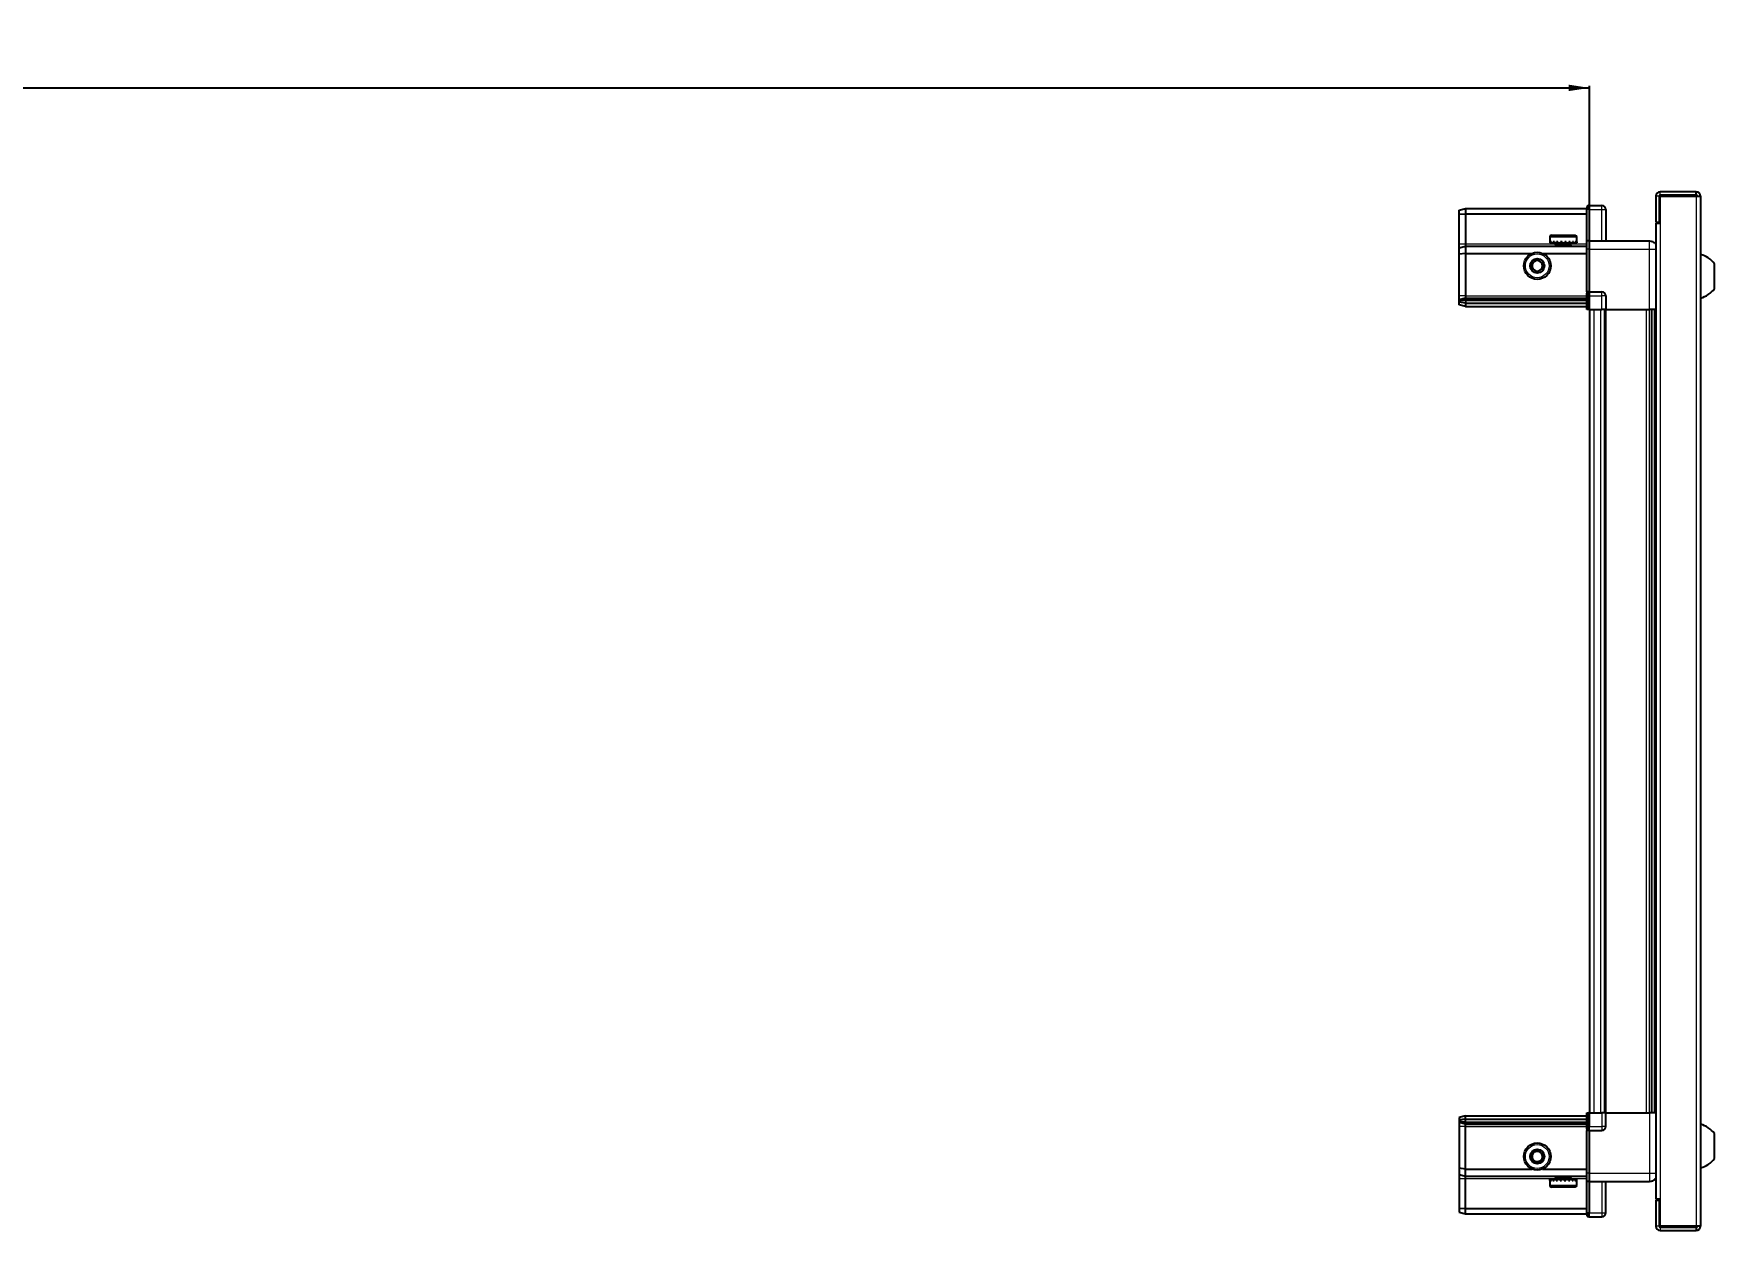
# Model space of a CAD drawing. Header units: millimetres. Extents: x 1021 to 4050, y -1087 to 1535.
# Drawn here: x 2648 to 3455, y 893 to 1468 of the extents above; entities that cross this region are included whole.
import ezdxf

# ---------------------------------------------------------------- set-up
doc = ezdxf.new("R2010")
doc.units = ezdxf.units.MM
doc.layers.add('FORMAT', color=7, linetype='Continuous')
doc.styles.add('SLDTEXTSTYLE0', font='TXT', dxfattribs={"width": 0.75})
doc.dimstyles.new('SLDDIMSTYLE0', dxfattribs={"dimtxt": 20, "dimasz": 10, "dimexe": 0, "dimexo": 0.0625, "dimgap": 5, "dimtad": 2, "dimdec": 1, "dimrnd": 1e-09, "dimzin": 12, "dimdsep": 46, "dimtxsty": 'SLDTEXTSTYLE0', "dimsah": 1, "dimcen": 0.09, "dimadec": 0, "dimazin": 3, "dimtfac": 1, "dimtofl": 0, "dimtmove": 0, "dimatfit": 3, "dimfxl": 0, "dimfrac": 2, "dimtolj": 1, "dimtzin": 12, "dimarcsym": 0})

# ---------------------------------------------------------------- blocks, each defined once
blk = doc.blocks.new('_D_4')
at = {"layer": 'FORMAT'}
for p, q in [((1695.13, 1335.67), (1695.13, 1443.16)), ((1695.13, 1442.16), (3395.13, 1442.16)), ((3395.13, 1335.67), (3395.13, 1443.16))]:
    blk.add_line(p, q, dxfattribs=at)
for points in [[(1695.13, 1442.16), (1705.13, 1440.63), (1705.13, 1443.7)], [(3395.13, 1442.16), (3385.13, 1443.7), (3385.13, 1440.63)]]:
    blk.add_solid(points, dxfattribs=at)
at = {"layer": 'FORMAT', "insert": (2515.58, 1467.95), "char_height": 20, "attachment_point": 1, "style": 'SLDTEXTSTYLE0'}
blk.add_mtext('1700', dxfattribs=at)

msp = doc.modelspace()

# ---------------------------------------------------------------- linework, layer by layer
at = {"color": 7, "linetype": 'Continuous', "lineweight": 25}
for p, q in [((3426.98, 1390.06), (3426.98, 1377.66)), ((3428.48, 1390.06), (3428.48, 1377.66)), ((3428.98, 1377.16), (3428.98, 1390.06)), ((3428.98, 1390.06), (3446.38, 1390.06)), ((3446.38, 1392.16), (3429.08, 1392.16)), ((3446.38, 1390.66), (3429.08, 1390.66)), ((3446.38, 1390.66), (3446.38, 1392.16)), ((3446.38, 1390.06), (3448.48, 1390.06)), ((3448.48, 1390.06), (3448.48, 895.26)), ((3332.48, 1383.36), (3335.48, 1384.16)), ((3332.48, 1381.51), (3332.48, 1383.36)), ((3332.48, 1381.51), (3335.48, 1381.66)), ((3332.48, 1367.16), (3332.48, 1381.51)), ((3335.48, 1384.16), (3335.48, 1381.66)), ((3335.48, 1384.16), (3393.78, 1384.16)), ((3335.48, 1381.66), (3335.48, 1367.16)), ((3335.48, 1381.66), (3393.78, 1381.66)), ((3394.65, 1385.66), (3393.78, 1385.16)), ((3394.65, 1385.66), (3393.78, 1385.16)), ((3393.78, 1385.16), (3393.78, 1383.66)), ((3393.78, 1368.86), (3393.78, 1383.66)), ((3394.98, 1385.66), (3394.65, 1385.66)), ((3394.98, 1385.66), (3394.65, 1385.66)), ((3394.98, 1385.66), (3394.98, 1385.66)), ((3394.98, 1383.66), (3394.98, 1385.66)), ((3394.98, 1385.66), (3400.98, 1385.66)), ((3394.98, 1383.66), (3394.98, 1368.86)), ((3402.98, 1383.66), (3402.98, 1368.66)), ((3426.88, 1377.16), (3426.88, 908.16)), ((3426.88, 1377.16), (3428.98, 1377.16)), ((3426.98, 1377.66), (3428.48, 1377.66)), ((3332.48, 1365.36), (3332.48, 1367.16)), ((3332.48, 1365.36), (3335.48, 1366.16)), ((3332.48, 1362.33), (3332.48, 1365.36)), ((3335.48, 1367.16), (3335.48, 1366.16)), ((3335.48, 1366.16), (3335.48, 1362.66)), ((3335.48, 1366.16), (3393.78, 1366.16)), ((3375.98, 1370.56), (3375.98, 1367.66)), ((3375.98, 1367.66), (3376.02, 1367.66)), ((3376.14, 1368.16), (3376.02, 1368.16)), ((3376.02, 1368.16), (3376.02, 1367.66)), ((3376.02, 1367.66), (3376.14, 1367.66)), ((3376.14, 1368.16), (3376.14, 1367.66)), ((3376.14, 1367.66), (3376.55, 1367.66)), ((3376.89, 1368.16), (3376.55, 1368.16)), ((3376.55, 1368.16), (3376.55, 1367.66)), ((3376.55, 1367.66), (3376.89, 1367.66)), ((3376.78, 1371.36), (3388.18, 1371.36)), ((3376.89, 1368.16), (3376.89, 1367.66)), ((3376.89, 1367.66), (3377.66, 1367.66)), ((3378.19, 1368.16), (3377.66, 1368.16)), ((3377.66, 1368.16), (3377.66, 1367.66)), ((3377.66, 1367.66), (3378.19, 1367.66)), ((3378.08, 1367.66), (3378.08, 1367.56)), ((3378.08, 1367.56), (3386.88, 1367.56)), ((3378.19, 1368.16), (3378.19, 1367.66)), ((3378.19, 1367.66), (3379.25, 1367.66)), ((3378.48, 1367.16), (3379.17, 1366.68)), ((3378.48, 1367.16), (3386.48, 1367.16)), ((3379.17, 1366.68), (3378.48, 1366.2)), ((3378.48, 1366.2), (3378.48, 1366.16)), ((3378.48, 1366.2), (3386.48, 1366.2)), ((3379.17, 1366.68), (3385.79, 1366.68)), ((3379.91, 1368.16), (3379.25, 1368.16)), ((3379.25, 1368.16), (3379.25, 1367.66)), ((3379.25, 1367.66), (3379.91, 1367.66)), ((3379.91, 1368.16), (3379.91, 1367.66)), ((3379.91, 1367.66), (3381.15, 1367.66)), ((3381.88, 1368.16), (3381.15, 1368.16)), ((3381.15, 1368.16), (3381.15, 1367.66)), ((3381.15, 1367.66), (3381.58, 1367.66)), ((3381.58, 1368.16), (3381.58, 1367.66)), ((3381.88, 1368.16), (3381.88, 1367.66)), ((3381.88, 1367.66), (3383.18, 1367.66)), ((3383.9, 1368.16), (3383.18, 1368.16)), ((3383.18, 1368.16), (3383.18, 1367.66)), ((3383.45, 1368.16), (3383.45, 1367.66)), ((3383.45, 1367.66), (3383.9, 1367.66)), ((3383.9, 1368.16), (3383.9, 1367.66)), ((3383.9, 1367.66), (3385.14, 1367.66)), ((3385.8, 1368.16), (3385.14, 1368.16)), ((3385.14, 1368.16), (3385.14, 1367.66)), ((3385.14, 1367.66), (3385.8, 1367.66)), ((3385.79, 1366.68), (3386.48, 1367.16)), ((3386.48, 1366.2), (3385.79, 1366.68)), ((3385.8, 1368.16), (3385.8, 1367.66)), ((3385.8, 1367.66), (3386.84, 1367.66)), ((3386.48, 1366.16), (3386.48, 1366.2)), ((3387.36, 1368.16), (3386.84, 1368.16)), ((3386.84, 1368.16), (3386.84, 1367.66)), ((3386.84, 1367.66), (3387.36, 1367.66)), ((3386.88, 1367.56), (3386.88, 1367.66)), ((3387.36, 1368.16), (3387.36, 1367.66)), ((3387.36, 1367.66), (3388.12, 1367.66)), ((3388.45, 1368.16), (3388.12, 1368.16)), ((3388.12, 1368.16), (3388.12, 1367.66)), ((3388.12, 1367.66), (3388.45, 1367.66)), ((3388.45, 1368.16), (3388.45, 1367.66)), ((3388.45, 1367.66), (3388.84, 1367.66)), ((3388.95, 1368.16), (3388.84, 1368.16)), ((3388.84, 1368.16), (3388.84, 1367.66)), ((3388.84, 1367.66), (3388.95, 1367.66)), ((3388.95, 1368.16), (3388.95, 1367.66)), ((3388.95, 1367.66), (3388.98, 1367.66)), ((3388.98, 1367.66), (3388.98, 1370.56)), ((3393.78, 1368.66), (3393.78, 1368.86)), ((3394.98, 1368.66), (3393.78, 1368.66)), ((3393.78, 1364.66), (3393.78, 1368.66)), ((3394.98, 1368.86), (3394.98, 1368.66)), ((3394.98, 1368.66), (3394.98, 1364.66)), ((3394.98, 1368.66), (3423.98, 1368.66)), ((3335.48, 1362.66), (3332.48, 1362.33)), ((3332.48, 1342.16), (3332.48, 1362.33)), ((3335.48, 1362.66), (3335.48, 1342.16)), ((3335.48, 1362.66), (3367.48, 1362.66)), ((3372.48, 1362.66), (3393.78, 1362.66)), ((3393.78, 1344.36), (3393.78, 1364.66)), ((3394.98, 1364.66), (3394.98, 1344.36)), ((3455.08, 1345.66), (3455.08, 1357.66)), ((3332.48, 1340.36), (3332.48, 1342.16)), ((3335.48, 1341.16), (3332.48, 1340.36)), ((3335.48, 1342.16), (3335.48, 1341.16)), ((3335.48, 1341.16), (3335.48, 1340.16)), ((3335.48, 1341.16), (3393.78, 1341.16)), ((3393.78, 1344.16), (3393.78, 1344.36)), ((3394.98, 1344.16), (3393.78, 1344.16)), ((3393.78, 1344.16), (3393.78, 1343.49)), ((3393.78, 1335.66), (3393.78, 1343.49)), ((3394.65, 1342.16), (3394.65, 1335.66)), ((3394.98, 1344.36), (3394.98, 1344.16)), ((3394.98, 1342.16), (3394.98, 1344.16)), ((3394.98, 1342.16), (3394.98, 1344.16)), ((3394.98, 1344.16), (3400.98, 1344.16)), ((3394.98, 1342.16), (3394.98, 1335.66)), ((3402.98, 1342.16), (3402.98, 1335.66)), ((3332.48, 1339.62), (3332.48, 1340.36)), ((3335.48, 1340.16), (3332.48, 1339.62)), ((3332.48, 1339.12), (3332.48, 1339.62)), ((3332.48, 1337.97), (3332.48, 1339.12)), ((3335.48, 1338.66), (3332.48, 1339.12)), ((3335.48, 1337.16), (3332.48, 1337.97)), ((3335.48, 1340.16), (3335.48, 1338.66)), ((3335.48, 1340.16), (3393.78, 1340.16)), ((3335.48, 1338.66), (3393.78, 1338.66)), ((3335.48, 1338.66), (3335.48, 1337.16)), ((3335.48, 1337.16), (3393.78, 1337.16)), ((3394.65, 1335.66), (3393.78, 1335.66)), ((3394.98, 1335.66), (3394.65, 1335.66)), ((3394.98, 1335.66), (3400.98, 1335.66)), ((3395.13, 1335.66), (3395.13, 949.66)), ((3402.98, 1335.66), (3400.98, 1335.66)), ((3402.33, 1335.66), (3402.33, 949.66)), ((3402.98, 1335.66), (3423.98, 1335.66)), ((3425.01, 949.66), (3425.01, 1335.66)), ((3425.04, 949.66), (3425.04, 1335.66)), ((3426.83, 1335.66), (3426.83, 949.66)), ((3335.48, 948.16), (3332.48, 947.36)), ((3332.48, 947.36), (3332.48, 946.21)), ((3335.48, 946.66), (3332.48, 946.21)), ((3332.48, 946.21), (3332.48, 945.71)), ((3335.48, 945.16), (3332.48, 945.71)), ((3332.48, 945.71), (3332.48, 944.97)), ((3335.48, 944.16), (3332.48, 944.97)), ((3332.48, 944.97), (3332.48, 943.16)), ((3335.48, 946.66), (3335.48, 948.16)), ((3335.48, 948.16), (3393.78, 948.16)), ((3335.48, 945.16), (3335.48, 946.66)), ((3335.48, 946.66), (3393.78, 946.66)), ((3335.48, 945.16), (3393.78, 945.16)), ((3335.48, 944.16), (3335.48, 945.16)), ((3393.78, 941.84), (3393.78, 949.66)), ((3393.78, 949.66), (3394.65, 949.66)), ((3394.65, 949.66), (3394.65, 949.66)), ((3394.65, 949.66), (3394.65, 943.16)), ((3394.98, 949.66), (3394.65, 949.66)), ((3394.98, 949.66), (3394.98, 943.16)), ((3394.98, 949.66), (3394.98, 949.66)), ((3394.98, 949.66), (3400.98, 949.66)), ((3394.98, 949.66), (3394.98, 943.16)), ((3402.98, 949.66), (3400.98, 949.66)), ((3402.98, 943.16), (3402.98, 949.66)), ((3402.98, 949.66), (3423.98, 949.66)), ((3332.48, 943.16), (3332.48, 923)), ((3335.48, 944.16), (3393.78, 944.16)), ((3335.48, 943.16), (3335.48, 944.16)), ((3335.48, 922.66), (3335.48, 943.16)), ((3393.78, 941.84), (3393.78, 941.16)), ((3394.98, 941.16), (3393.78, 941.16)), ((3393.78, 940.96), (3393.78, 941.16)), ((3393.78, 920.66), (3393.78, 940.96)), ((3394.98, 941.16), (3394.98, 943.16)), ((3394.98, 941.16), (3394.98, 940.96)), ((3394.98, 941.16), (3400.98, 941.16)), ((3394.98, 940.96), (3394.98, 920.66)), ((3455.08, 927.66), (3455.08, 939.66)), ((3335.48, 922.66), (3332.48, 923)), ((3332.48, 923), (3332.48, 919.97)), ((3335.48, 922.66), (3367.48, 922.66)), ((3335.48, 919.16), (3335.48, 922.66)), ((3372.48, 922.66), (3393.78, 922.66)), ((3393.78, 916.66), (3393.78, 920.66)), ((3394.98, 920.66), (3394.98, 916.66)), ((3332.48, 919.97), (3335.48, 919.16)), ((3332.48, 919.97), (3332.48, 918.16)), ((3332.48, 918.16), (3332.48, 903.82)), ((3335.48, 919.16), (3393.78, 919.16)), ((3335.48, 918.16), (3335.48, 919.16)), ((3335.48, 903.66), (3335.48, 918.16)), ((3375.98, 917.66), (3375.98, 914.76)), ((3376, 917.66), (3375.98, 917.66)), ((3376, 917.16), (3376, 917.66)), ((3376.1, 917.66), (3376, 917.66)), ((3376, 917.16), (3376.1, 917.16)), ((3376.1, 917.16), (3376.1, 917.66)), ((3376.47, 917.66), (3376.1, 917.66)), ((3376.47, 917.16), (3376.47, 917.66)), ((3376.79, 917.66), (3376.47, 917.66)), ((3376.47, 917.16), (3376.79, 917.16)), ((3388.18, 913.96), (3376.78, 913.96)), ((3376.79, 917.16), (3376.79, 917.66)), ((3377.53, 917.66), (3376.79, 917.66)), ((3377.53, 917.16), (3377.53, 917.66)), ((3378.04, 917.66), (3377.53, 917.66)), ((3377.53, 917.16), (3378.04, 917.16)), ((3378.04, 917.16), (3378.04, 917.66)), ((3379.07, 917.66), (3378.04, 917.66)), ((3378.08, 917.76), (3378.08, 917.66)), ((3386.88, 917.76), (3378.08, 917.76)), ((3378.48, 919.16), (3378.48, 919.13)), ((3378.48, 919.13), (3379.17, 918.65)), ((3386.48, 919.13), (3378.48, 919.13)), ((3379.17, 918.65), (3378.48, 918.16)), ((3386.48, 918.16), (3378.48, 918.16)), ((3379.07, 917.16), (3379.07, 917.66)), ((3379.72, 917.66), (3379.07, 917.66)), ((3379.07, 917.16), (3379.72, 917.16)), ((3385.79, 918.65), (3379.17, 918.65)), ((3379.72, 917.16), (3379.72, 917.66)), ((3380.95, 917.66), (3379.72, 917.66)), ((3380.95, 917.16), (3380.95, 917.66)), ((3381.44, 917.66), (3380.95, 917.66)), ((3380.95, 917.16), (3381.68, 917.16)), ((3381.44, 917.16), (3381.44, 917.66)), ((3381.68, 917.16), (3381.68, 917.66)), ((3382.98, 917.66), (3381.68, 917.66)), ((3382.98, 917.16), (3382.98, 917.66)), ((3382.98, 917.16), (3383.71, 917.16)), ((3383.31, 917.16), (3383.31, 917.66)), ((3383.71, 917.66), (3383.31, 917.66)), ((3383.71, 917.16), (3383.71, 917.66)), ((3384.95, 917.66), (3383.71, 917.66)), ((3384.95, 917.16), (3384.95, 917.66)), ((3385.62, 917.66), (3384.95, 917.66)), ((3384.95, 917.16), (3385.62, 917.16)), ((3385.62, 917.16), (3385.62, 917.66)), ((3386.69, 917.66), (3385.62, 917.66)), ((3385.79, 918.65), (3386.48, 919.13)), ((3386.48, 918.16), (3385.79, 918.65)), ((3386.48, 919.13), (3386.48, 919.16)), ((3386.69, 917.16), (3386.69, 917.66)), ((3387.23, 917.66), (3386.69, 917.66)), ((3386.69, 917.16), (3387.23, 917.16)), ((3386.88, 917.66), (3386.88, 917.76)), ((3387.23, 917.16), (3387.23, 917.66)), ((3388.02, 917.66), (3387.23, 917.66)), ((3388.02, 917.16), (3388.02, 917.66)), ((3388.37, 917.66), (3388.02, 917.66)), ((3388.02, 917.16), (3388.37, 917.16)), ((3388.37, 917.16), (3388.37, 917.66)), ((3388.8, 917.66), (3388.37, 917.66)), ((3388.8, 917.16), (3388.8, 917.66)), ((3388.93, 917.66), (3388.8, 917.66)), ((3388.8, 917.16), (3388.93, 917.16)), ((3388.93, 917.16), (3388.93, 917.66)), ((3388.98, 917.66), (3388.93, 917.66)), ((3388.98, 914.76), (3388.98, 917.66)), ((3394.98, 916.66), (3393.78, 916.66)), ((3393.78, 916.46), (3393.78, 916.66)), ((3393.78, 901.66), (3393.78, 916.46)), ((3394.98, 916.66), (3394.98, 916.46)), ((3394.98, 916.66), (3423.98, 916.66)), ((3394.98, 916.46), (3394.98, 901.66)), ((3394.98, 916.46), (3394.98, 901.66)), ((3402.98, 901.66), (3402.98, 916.66)), ((3428.98, 908.16), (3426.88, 908.16)), ((3426.98, 907.66), (3428.48, 907.66)), ((3426.98, 907.66), (3426.98, 895.26)), ((3428.48, 907.66), (3428.48, 895.26)), ((3428.98, 895.26), (3428.98, 908.16)), ((3332.48, 903.82), (3335.48, 903.66)), ((3332.48, 903.82), (3332.48, 901.97)), ((3332.48, 901.97), (3335.48, 901.16)), ((3335.48, 903.66), (3393.78, 903.66)), ((3335.48, 901.16), (3335.48, 903.66)), ((3335.48, 901.16), (3393.78, 901.16)), ((3393.78, 901.66), (3393.78, 900.16)), ((3393.78, 900.16), (3394.65, 899.66)), ((3394.98, 899.66), (3394.65, 899.66)), ((3394.98, 899.66), (3394.98, 901.66)), ((3394.98, 899.66), (3400.98, 899.66)), ((3446.38, 895.26), (3428.98, 895.26)), ((3429.08, 894.66), (3446.38, 894.66)), ((3429.08, 893.16), (3446.38, 893.16)), ((3448.48, 895.26), (3446.38, 895.26)), ((3446.38, 894.66), (3446.38, 893.16))]:
    msp.add_line(p, q, dxfattribs=at)
at = {"color": 8, "linetype": 'Continuous', "lineweight": 18}
for p, q in [((3428.48, 1390.06), (3426.98, 1390.06)), ((3429.08, 1390.66), (3429.08, 1392.16)), ((3446.38, 1390.06), (3446.38, 895.26)), ((3394.98, 1383.66), (3393.78, 1383.66)), ((3394.98, 1383.66), (3400.98, 1383.66)), ((3400.98, 1383.66), (3400.98, 1385.66)), ((3400.98, 1368.66), (3400.98, 1383.66)), ((3400.98, 1383.66), (3402.98, 1383.66)), ((3428.98, 1377.16), (3428.98, 908.16)), ((3332.48, 1367.16), (3335.48, 1367.16)), ((3335.48, 1367.16), (3378.48, 1367.16)), ((3375.98, 1370.56), (3388.98, 1370.56)), ((3386.48, 1367.16), (3393.78, 1367.16)), ((3393.78, 1368.86), (3394.98, 1368.86)), ((3394.98, 1364.66), (3393.78, 1364.66)), ((3394.98, 1364.66), (3423.98, 1364.66)), ((3423.98, 1335.66), (3423.98, 1364.66)), ((3335.48, 1342.16), (3332.48, 1342.16)), ((3335.48, 1342.16), (3393.78, 1342.16)), ((3393.78, 1344.36), (3394.98, 1344.36)), ((3394.98, 1342.16), (3394.65, 1342.16)), ((3394.98, 1342.16), (3400.98, 1342.16)), ((3400.98, 1342.16), (3400.98, 1344.16)), ((3400.98, 1335.66), (3400.98, 1342.16)), ((3402.98, 1342.16), (3400.98, 1342.16)), ((3397.13, 1335.66), (3397.13, 949.66)), ((3400.33, 1335.66), (3400.33, 949.66)), ((3402.98, 1335.66), (3402.98, 949.66)), ((3422.39, 949.66), (3422.39, 1335.66)), ((3423.8, 1335.66), (3423.8, 949.66)), ((3426.25, 949.66), (3426.25, 1335.66)), ((3394.98, 949.66), (3394.65, 949.66)), ((3400.98, 949.66), (3400.98, 943.16)), ((3423.98, 949.66), (3423.98, 920.66)), ((3335.48, 943.16), (3332.48, 943.16)), ((3335.48, 943.16), (3393.78, 943.16)), ((3394.98, 940.96), (3393.78, 940.96)), ((3394.98, 943.16), (3394.65, 943.16)), ((3394.98, 943.16), (3400.98, 943.16)), ((3402.98, 943.16), (3400.98, 943.16)), ((3400.98, 943.16), (3400.98, 941.16)), ((3394.98, 920.66), (3393.78, 920.66)), ((3394.98, 920.66), (3423.98, 920.66)), ((3332.48, 918.16), (3335.48, 918.16)), ((3335.48, 918.16), (3378.48, 918.16)), ((3388.98, 914.76), (3375.98, 914.76)), ((3386.48, 918.16), (3393.78, 918.16)), ((3394.98, 916.46), (3393.78, 916.46)), ((3400.98, 916.66), (3400.98, 901.66)), ((3394.98, 901.66), (3393.78, 901.66)), ((3394.98, 901.66), (3400.98, 901.66)), ((3400.98, 901.66), (3402.98, 901.66)), ((3400.98, 901.66), (3400.98, 899.66)), ((3428.48, 895.26), (3426.98, 895.26)), ((3429.08, 894.66), (3429.08, 893.16))]:
    msp.add_line(p, q, dxfattribs=at)
at = {"color": 7, "linetype": 'Continuous', "lineweight": 25}
for centre, radius in [((3369.98, 1356.66), 6.5), ((3369.98, 1356.66), 3.46), ((3369.98, 928.66), 6.5), ((3369.98, 928.66), 3.46)]:
    msp.add_circle(centre, radius, dxfattribs=at)
at = {"color": 8, "linetype": 'Continuous', "lineweight": 18}
for centre in [(3369.98, 1356.66), (3369.98, 928.66)]:
    msp.add_circle(centre, 5.7, dxfattribs=at)
at = {"color": 7, "linetype": 'Continuous', "lineweight": 25}
for centre, radius, start, end in [((3429.08, 1390.06), 2.1, 90, 180), ((3429.08, 1390.06), 0.6, 90, 180), ((3446.38, 1390.06), 2.1, 0, 90), ((3446.38, 1390.06), 0.6, 0, 90), ((3400.98, 1383.66), 2, 360, 90), ((3376.78, 1370.56), 0.8, 90, 180), ((3378.08, 1367.16), 0.4, 0, 90), ((3386.88, 1367.16), 0.4, 90, 180), ((3388.18, 1370.56), 0.8, 0, 90), ((3369.98, 1356.66), 2.5, 120.74103, 180.74103), ((3369.98, 1356.66), 2.5, 60.74103, 120.74103), ((3369.98, 1356.66), 2.5, 0.74103, 60.74103), ((3369.98, 1356.66), 2.5, 300.74103, 0.74103), ((3445.46, 1350.64), 11.91, 36.1266, 75.29965), ((3369.98, 1356.66), 2.5, 180.74103, 240.74103), ((3369.98, 1356.66), 2.5, 240.74103, 300.74103), ((3400.98, 1342.16), 2, 0, 90), ((3445.46, 1352.69), 11.91, 284.70035, 323.8734), ((3400.98, 943.16), 2, 270, 0), ((3445.46, 932.64), 11.91, 36.1266, 75.29965), ((3369.98, 928.66), 2.5, 155.91157, 215.91157), ((3369.98, 928.66), 2.5, 95.91157, 155.91157), ((3369.98, 928.66), 2.5, 35.91157, 95.91157), ((3369.98, 928.66), 2.5, 335.91157, 35.91157), ((3369.98, 928.66), 2.5, 215.91157, 275.91157), ((3369.98, 928.66), 2.5, 275.91157, 335.91157), ((3445.46, 934.69), 11.91, 284.70035, 323.8734), ((3376.78, 914.76), 0.8, 180, 270), ((3378.08, 918.16), 0.4, 270, 0), ((3386.88, 918.16), 0.4, 180, 270), ((3388.18, 914.76), 0.8, 270, 0), ((3400.98, 901.66), 2, 270, 0), ((3429.08, 895.26), 2.1, 180, 270), ((3429.08, 895.26), 0.6, 180, 270), ((3446.38, 895.26), 2.1, 270, 0), ((3446.38, 895.26), 0.6, 270, 0)]:
    msp.add_arc(centre, radius, start, end, dxfattribs=at)
for centre, start_param, end_param in [((3391.19, 1342.16), 0, 0.722734), ((3391.19, 943.16), 5.560451, 6.283185)]:
    msp.add_ellipse(centre, major_axis=(3.46, 0), ratio=0.57735, start_param=start_param, end_param=end_param, dxfattribs=at)
for points, knots in [([(3423.98, 1368.66), (3424.42, 1368.62), (3425.1, 1368.55), (3425.91, 1368.11), (3426.47, 1367.67), (3426.75, 1367.3), (3426.88, 1367.12)], [0, 0, 0, 0, 0.384298, 0.591173, 0.802437, 1, 1, 1, 1]), ([(3367.46, 1358.07), (3367.91, 1358.34), (3368.74, 1358.83), (3369.56, 1359.32), (3369.95, 1359.55)], [0, 0, 0, 0, 0.534686, 1, 1, 1, 1]), ([(3367.5, 1355.19), (3367.5, 1355.31), (3367.49, 1355.91), (3367.48, 1356.91), (3367.47, 1357.73), (3367.46, 1358.07)], [0, 0, 0, 0, 0.1331247, 0.6370994, 1, 1, 1, 1]), ([(3369.95, 1359.55), (3370.4, 1359.3), (3371.24, 1358.83), (3372.07, 1358.36), (3372.46, 1358.14)], [0, 0, 0, 0, 0.5346859, 1, 1, 1, 1]), ([(3372.46, 1358.14), (3372.47, 1357.8), (3372.48, 1356.97), (3372.49, 1355.98), (3372.5, 1355.38), (3372.5, 1355.25)], [0, 0, 0, 0, 0.362901, 0.866875, 1, 1, 1, 1]), ([(3370.02, 1353.78), (3369.57, 1354.03), (3368.73, 1354.5), (3367.89, 1354.97), (3367.5, 1355.19)], [0, 0, 0, 0, 0.534686, 1, 1, 1, 1]), ([(3372.5, 1355.25), (3372.06, 1354.99), (3371.23, 1354.5), (3370.4, 1354.01), (3370.02, 1353.78)], [0, 0, 0, 0, 0.534686, 1, 1, 1, 1]), ([(3426.83, 1335.66), (3426.8, 1335.66), (3426.58, 1335.66), (3425.86, 1335.66), (3424.89, 1335.66), (3424.24, 1335.66), (3423.98, 1335.66)], [0, 0, 0, 0, 0.071707, 0.420979, 0.770251, 1, 1, 1, 1]), ([(3426.83, 949.66), (3426.8, 949.66), (3426.58, 949.66), (3425.86, 949.66), (3424.89, 949.66), (3424.24, 949.66), (3423.98, 949.66)], [0, 0, 0, 0, 0.071707, 0.420979, 0.770251, 1, 1, 1, 1]), ([(3367.11, 928.37), (3367.32, 928.84), (3367.72, 929.72), (3368.11, 930.59), (3368.29, 931)], [0, 0, 0, 0, 0.534686, 1, 1, 1, 1]), ([(3368.29, 931), (3368.63, 931.04), (3369.45, 931.12), (3370.44, 931.22), (3371.04, 931.29), (3371.16, 931.3)], [0, 0, 0, 0, 0.3629006, 0.8668753, 1, 1, 1, 1]), ([(3371.16, 931.3), (3371.46, 930.88), (3372.03, 930.1), (3372.59, 929.32), (3372.85, 928.96)], [0, 0, 0, 0, 0.534686, 1, 1, 1, 1]), ([(3372.85, 928.96), (3372.64, 928.49), (3372.25, 927.61), (3371.86, 926.73), (3371.68, 926.33)], [0, 0, 0, 0, 0.534686, 1, 1, 1, 1]), ([(3368.81, 926.03), (3368.5, 926.45), (3367.94, 927.23), (3367.37, 928.01), (3367.11, 928.37)], [0, 0, 0, 0, 0.534686, 1, 1, 1, 1]), ([(3371.68, 926.33), (3371.55, 926.31), (3370.96, 926.25), (3369.97, 926.15), (3369.15, 926.06), (3368.81, 926.03)], [0, 0, 0, 0, 0.133125, 0.637099, 1, 1, 1, 1]), ([(3423.98, 916.66), (3424.42, 916.71), (3425.1, 916.78), (3425.91, 917.22), (3426.47, 917.66), (3426.75, 918.03), (3426.88, 918.21)], [0, 0, 0, 0, 0.384298, 0.591173, 0.802437, 1, 1, 1, 1])]:
    msp.add_open_spline(points, degree=3, knots=knots, dxfattribs=at)
at = {"color": 8, "linetype": 'Continuous', "lineweight": 18}
for points in [[(3423.98, 1364.66), (3423.98, 1365.19), (3423.98, 1366.24), (3423.98, 1367.56), (3423.98, 1368.48), (3423.98, 1368.6), (3423.98, 1368.66)], [(3423.98, 920.66), (3423.98, 920.14), (3423.98, 919.09), (3423.98, 917.77), (3423.98, 916.84), (3423.98, 916.72), (3423.98, 916.66)]]:
    msp.add_open_spline(points, degree=3, dxfattribs=at)
for points, knots in [([(3423.98, 1364.66), (3424.42, 1364.66), (3425.1, 1364.66), (3425.91, 1364.66), (3426.47, 1364.66), (3426.75, 1364.66), (3426.88, 1364.66)], [0, 0, 0, 0, 0.3842982, 0.5911726, 0.8024372, 1, 1, 1, 1]), ([(3423.98, 920.66), (3424.42, 920.66), (3425.1, 920.66), (3425.91, 920.66), (3426.47, 920.66), (3426.75, 920.66), (3426.88, 920.66)], [0, 0, 0, 0, 0.384298, 0.591173, 0.802437, 1, 1, 1, 1])]:
    msp.add_open_spline(points, degree=3, knots=knots, dxfattribs=at)

# ---------------------------------------------------------------- dimensions: what is measured, and where the dimension line sits
at = {"layer": 'FORMAT'}
dim = msp.add_linear_dim(base=(3395.13, 1442.16), p1=(1695.13, 1335.66), p2=(3395.13, 1335.66), angle=0, dimstyle='SLDDIMSTYLE0', dxfattribs=at)
dim.commit()
dim.dimension.update_dxf_attribs({"geometry": '_D_4', "text_midpoint": (2545.13, 1442.16), "dimtype": 160})

doc.saveas('drawing.dxf')
